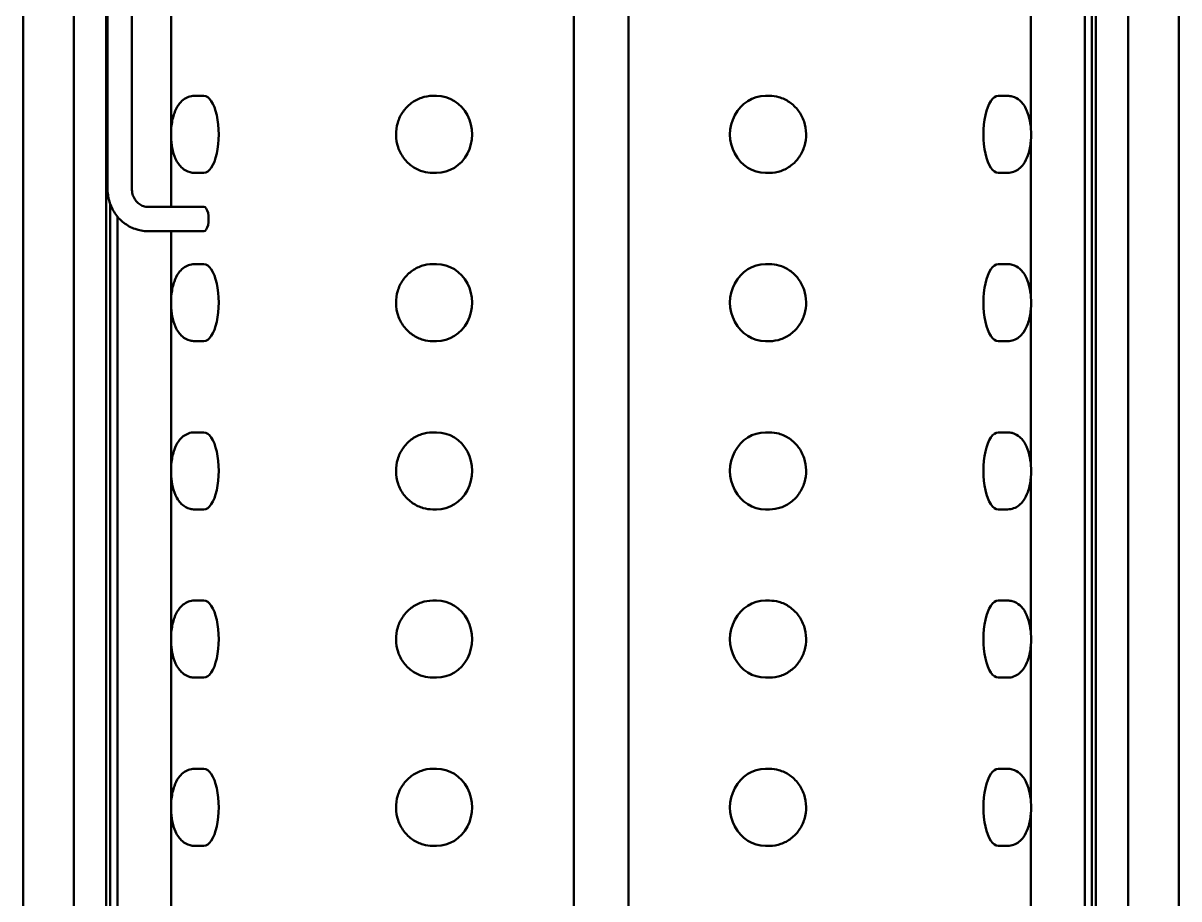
# Model space of a CAD drawing. Extents: x -3873 to 164127, y 7129 to 96529.
# Drawn here: x 50376 to 50946, y 57610 to 58042 of the extents above; entities that cross this region are included whole.
import ezdxf

# ---------------------------------------------------------------- set-up
doc = ezdxf.new("R2010")
doc.units = 0
doc.layers.add('LAYOUT Kromeka', color=1, linetype='CONTINUOUS', lineweight=5)
doc.layers.add('Visible (ISO)', color=7, linetype='CONTINUOUS', lineweight=50)

# ---------------------------------------------------------------- blocks, each defined once
blk = doc.blocks.new('FP02-1500_Feet_deskinner')
at = {"layer": 'Visible (ISO)', "color": 0}
for p, q in [((-13.46, 266.48), (-13.46, 1638.48)), ((13.54, 266.48), (13.54, 1638.48)), ((285, 1633.48), (285, 271.48)), ((-285, 1445.09), (-285, 455.14)), ((238.54, 458.48), (238.54, 1446.48)), ((242, 458.48), (242, 1446.48)), ((244, 458.48), (244, 1446.48)), ((-244, 1438.48), (-244, 466.48)), ((-260, 1421.94), (-260, 474.88)), ((260, 1424.94), (260, 472.88)), ((-242, 1208.81), (-242, 696.39)), ((-238.46, 702.56), (-238.46, 1202.65)), ((-211.96, 996.36), (-211.96, 1074.6)), ((212.04, 996.36), (212.04, 1074.6)), ((-195.82, 1012.98), (-200.44, 1012.98)), ((-81.09, 1012.98), (-83, 1012.98)), ((81.17, 1012.98), (83.08, 1012.98)), ((195.9, 1012.98), (200.52, 1012.98)), ((-211.96, 913.36), (-211.96, 991.6)), ((212.04, 913.36), (212.04, 991.6)), ((-195.82, 974.98), (-200.44, 974.98)), ((-81.09, 974.98), (-83, 974.98)), ((81.17, 974.98), (83.08, 974.98)), ((195.9, 974.98), (200.52, 974.98)), ((-195.82, 929.98), (-200.44, 929.98)), ((-81.09, 929.98), (-83, 929.98)), ((81.17, 929.98), (83.08, 929.98)), ((195.9, 929.98), (200.52, 929.98)), ((-211.96, 830.36), (-211.96, 908.6)), ((212.04, 830.36), (212.04, 908.6)), ((-195.82, 891.98), (-200.44, 891.98)), ((-81.09, 891.98), (-83, 891.98)), ((81.17, 891.98), (83.08, 891.98)), ((195.9, 891.98), (200.52, 891.98)), ((-195.82, 846.98), (-200.44, 846.98)), ((-81.09, 846.98), (-83, 846.98)), ((81.17, 846.98), (83.08, 846.98)), ((195.9, 846.98), (200.52, 846.98)), ((-211.96, 747.36), (-211.96, 825.6)), ((212.04, 747.36), (212.04, 825.6)), ((-195.82, 808.98), (-200.44, 808.98)), ((-81.09, 808.98), (-83, 808.98)), ((81.17, 808.98), (83.08, 808.98)), ((195.9, 808.98), (200.52, 808.98)), ((-195.82, 763.98), (-200.44, 763.98)), ((-81.09, 763.98), (-83, 763.98)), ((81.17, 763.98), (83.08, 763.98)), ((195.9, 763.98), (200.52, 763.98)), ((-211.96, 709.73), (-211.96, 742.6)), ((212.04, 664.36), (212.04, 742.6)), ((-195.82, 725.98), (-200.44, 725.98)), ((-81.09, 725.98), (-83, 725.98)), ((81.17, 725.98), (83.08, 725.98)), ((195.9, 725.98), (200.52, 725.98)), ((-223.51, 709.73), (-195.79, 709.73)), ((-223.51, 697.73), (-195.79, 697.73)), ((-211.96, 664.36), (-211.96, 697.73)), ((-243.37, 552.73), (-243.37, 688.73)), ((-231.37, 552.73), (-231.37, 688.73)), ((-195.82, 680.98), (-200.44, 680.98)), ((-81.09, 680.98), (-83, 680.98)), ((81.17, 680.98), (83.08, 680.98)), ((195.9, 680.98), (200.52, 680.98)), ((-211.96, 581.36), (-211.96, 659.6)), ((212.04, 581.36), (212.04, 659.6)), ((-195.82, 642.98), (-200.44, 642.98)), ((-81.09, 642.98), (-83, 642.98)), ((81.17, 642.98), (83.08, 642.98)), ((195.9, 642.98), (200.52, 642.98))]:
    blk.add_line(p, q, dxfattribs=at)
for centre, major_axis, ratio in [((-195.82, 993.98), (0, -19), 0.382683), ((-81.09, 993.98), (0, -19), 0.92388), ((81.17, 993.98), (0, 19), 0.92388), ((195.9, 993.98), (0, 19), 0.382683), ((-195.82, 910.98), (0, -19), 0.382683), ((-81.09, 910.98), (0, -19), 0.92388), ((81.17, 910.98), (0, 19), 0.92388), ((195.9, 910.98), (0, 19), 0.382683), ((-195.82, 827.98), (0, -19), 0.382683), ((-81.09, 827.98), (0, -19), 0.92388), ((81.17, 827.98), (0, 19), 0.92388), ((195.9, 827.98), (0, 19), 0.382683), ((-195.82, 744.98), (0, -19), 0.382683), ((-81.09, 744.98), (0, -19), 0.92388), ((81.17, 744.98), (0, 19), 0.92388), ((195.9, 744.98), (0, 19), 0.382683), ((-195.79, 703.73), (0, -6), 0.382683), ((-195.82, 661.98), (0, -19), 0.382683), ((-81.09, 661.98), (0, -19), 0.92388), ((81.17, 661.98), (0, 19), 0.92388), ((195.9, 661.98), (0, 19), 0.382683)]:
    blk.add_ellipse(centre, major_axis=major_axis, ratio=ratio, start_param=0, end_param=3.141593, dxfattribs=at)
for points, knots in [([(-200.44, 974.98), (-201.48, 974.98), (-202.51, 975.17), (-204.43, 975.86), (-205.3, 976.37), (-206.98, 977.67), (-207.69, 978.48), (-209.26, 980.65), (-209.9, 982.04), (-211.09, 985.4), (-211.52, 987.42), (-212, 991.39), (-212.08, 993.3), (-211.96, 997.05), (-211.76, 998.88), (-211.07, 1002.5), (-210.57, 1004.28), (-209.39, 1006.9), (-208.9, 1007.81), (-207.76, 1009.38), (-207.19, 1010.04), (-205.5, 1011.5), (-204.24, 1012.28), (-201.97, 1012.88), (-201.21, 1012.98), (-200.44, 1012.98)], [1.570796, 1.570796, 1.570796, 1.570796, 1.706869, 1.706869, 1.857561, 1.857561, 2.059957, 2.059957, 2.394268, 2.394268, 2.836518, 2.836518, 3.224628, 3.224628, 3.603287, 3.603287, 4.005867, 4.005867, 4.227316, 4.227316, 4.392935, 4.392935, 4.612027, 4.612027, 4.712389, 4.712389, 4.712389, 4.712389]), ([(-83, 974.98), (-84.9, 974.98), (-86.79, 975.29), (-90.39, 976.52), (-92.09, 977.43), (-95.17, 979.77), (-96.53, 981.2), (-98.78, 984.45), (-99.65, 986.28), (-100.83, 990.16), (-101.11, 992.21), (-101.06, 996.31), (-100.71, 998.36), (-99.4, 1002.25), (-98.45, 1004.09), (-96.02, 1007.33), (-94.56, 1008.74), (-91.3, 1010.98), (-89.51, 1011.82), (-86.13, 1012.76), (-84.56, 1012.98), (-83, 1012.98)], [1.570796, 1.570796, 1.570796, 1.570796, 1.875256, 1.875256, 2.182984, 2.182984, 2.498903, 2.498903, 2.824197, 2.824197, 3.156347, 3.156347, 3.490804, 3.490804, 3.822472, 3.822472, 4.146719, 4.146719, 4.461234, 4.461234, 4.712389, 4.712389, 4.712389, 4.712389]), ([(83.08, 1012.98), (84.98, 1012.98), (86.87, 1012.66), (90.47, 1011.44), (92.17, 1010.52), (95.25, 1008.19), (96.61, 1006.76), (98.86, 1003.5), (99.73, 1001.67), (100.91, 997.8), (101.19, 995.75), (101.14, 991.65), (100.79, 989.59), (99.48, 985.7), (98.53, 983.87), (96.1, 980.63), (94.64, 979.22), (91.38, 976.98), (89.59, 976.13), (86.21, 975.19), (84.64, 974.98), (83.08, 974.98)], [4.712389, 4.712389, 4.712389, 4.712389, 5.016848, 5.016848, 5.324577, 5.324577, 5.640496, 5.640496, 5.965789, 5.965789, 6.29794, 6.29794, 6.632397, 6.632397, 6.964064, 6.964064, 7.288312, 7.288312, 7.602826, 7.602826, 7.853982, 7.853982, 7.853982, 7.853982]), ([(200.52, 1012.98), (201.56, 1012.98), (202.59, 1012.78), (204.51, 1012.1), (205.38, 1011.59), (207.06, 1010.29), (207.77, 1009.48), (209.34, 1007.31), (209.98, 1005.92), (211.17, 1002.56), (211.6, 1000.53), (212.08, 996.57), (212.16, 994.66), (212.04, 990.91), (211.84, 989.08), (211.15, 985.46), (210.65, 983.68), (209.47, 981.06), (208.98, 980.15), (207.84, 978.58), (207.27, 977.92), (205.58, 976.46), (204.32, 975.68), (202.05, 975.08), (201.29, 974.98), (200.52, 974.98)], [4.712389, 4.712389, 4.712389, 4.712389, 4.848462, 4.848462, 4.999153, 4.999153, 5.20155, 5.20155, 5.53586, 5.53586, 5.978111, 5.978111, 6.36622, 6.36622, 6.74488, 6.74488, 7.14746, 7.14746, 7.368909, 7.368909, 7.534528, 7.534528, 7.75362, 7.75362, 7.853982, 7.853982, 7.853982, 7.853982]), ([(-200.44, 891.98), (-201.48, 891.98), (-202.51, 892.17), (-204.43, 892.86), (-205.3, 893.37), (-206.98, 894.67), (-207.69, 895.48), (-209.26, 897.65), (-209.9, 899.04), (-211.09, 902.4), (-211.52, 904.42), (-212, 908.39), (-212.08, 910.3), (-211.96, 914.05), (-211.76, 915.88), (-211.07, 919.5), (-210.57, 921.28), (-209.39, 923.9), (-208.9, 924.81), (-207.76, 926.38), (-207.19, 927.04), (-205.5, 928.5), (-204.24, 929.28), (-201.97, 929.88), (-201.21, 929.98), (-200.44, 929.98)], [1.570796, 1.570796, 1.570796, 1.570796, 1.706869, 1.706869, 1.857561, 1.857561, 2.059957, 2.059957, 2.394268, 2.394268, 2.836518, 2.836518, 3.224628, 3.224628, 3.603287, 3.603287, 4.005867, 4.005867, 4.227316, 4.227316, 4.392935, 4.392935, 4.612027, 4.612027, 4.712389, 4.712389, 4.712389, 4.712389]), ([(-83, 891.98), (-84.9, 891.98), (-86.79, 892.29), (-90.39, 893.52), (-92.09, 894.43), (-95.17, 896.77), (-96.53, 898.2), (-98.78, 901.45), (-99.65, 903.28), (-100.83, 907.16), (-101.11, 909.21), (-101.06, 913.31), (-100.71, 915.36), (-99.4, 919.25), (-98.45, 921.09), (-96.02, 924.33), (-94.56, 925.74), (-91.3, 927.98), (-89.51, 928.82), (-86.13, 929.76), (-84.56, 929.98), (-83, 929.98)], [1.570796, 1.570796, 1.570796, 1.570796, 1.875256, 1.875256, 2.182984, 2.182984, 2.498903, 2.498903, 2.824197, 2.824197, 3.156347, 3.156347, 3.490804, 3.490804, 3.822472, 3.822472, 4.146719, 4.146719, 4.461234, 4.461234, 4.712389, 4.712389, 4.712389, 4.712389]), ([(83.08, 929.98), (84.98, 929.98), (86.87, 929.66), (90.47, 928.44), (92.17, 927.52), (95.25, 925.19), (96.61, 923.76), (98.86, 920.5), (99.73, 918.67), (100.91, 914.8), (101.19, 912.75), (101.14, 908.65), (100.79, 906.59), (99.48, 902.7), (98.53, 900.87), (96.1, 897.63), (94.64, 896.22), (91.38, 893.98), (89.59, 893.13), (86.21, 892.19), (84.64, 891.98), (83.08, 891.98)], [4.712389, 4.712389, 4.712389, 4.712389, 5.016848, 5.016848, 5.324577, 5.324577, 5.640496, 5.640496, 5.965789, 5.965789, 6.29794, 6.29794, 6.632397, 6.632397, 6.964064, 6.964064, 7.288312, 7.288312, 7.602826, 7.602826, 7.853982, 7.853982, 7.853982, 7.853982]), ([(200.52, 929.98), (201.56, 929.98), (202.59, 929.78), (204.51, 929.1), (205.38, 928.59), (207.06, 927.29), (207.77, 926.48), (209.34, 924.31), (209.98, 922.92), (211.17, 919.56), (211.6, 917.53), (212.08, 913.57), (212.16, 911.66), (212.04, 907.91), (211.84, 906.08), (211.15, 902.46), (210.65, 900.68), (209.47, 898.06), (208.98, 897.15), (207.84, 895.58), (207.27, 894.92), (205.58, 893.46), (204.32, 892.68), (202.05, 892.08), (201.29, 891.98), (200.52, 891.98)], [4.712389, 4.712389, 4.712389, 4.712389, 4.848462, 4.848462, 4.999153, 4.999153, 5.20155, 5.20155, 5.53586, 5.53586, 5.978111, 5.978111, 6.36622, 6.36622, 6.74488, 6.74488, 7.14746, 7.14746, 7.368909, 7.368909, 7.534528, 7.534528, 7.75362, 7.75362, 7.853982, 7.853982, 7.853982, 7.853982]), ([(-200.44, 808.98), (-201.48, 808.98), (-202.51, 809.17), (-204.43, 809.86), (-205.3, 810.37), (-206.98, 811.67), (-207.69, 812.48), (-209.26, 814.65), (-209.9, 816.04), (-211.09, 819.4), (-211.52, 821.42), (-212, 825.39), (-212.08, 827.3), (-211.96, 831.05), (-211.76, 832.88), (-211.07, 836.5), (-210.57, 838.28), (-209.39, 840.9), (-208.9, 841.81), (-207.76, 843.38), (-207.19, 844.04), (-205.5, 845.5), (-204.24, 846.28), (-201.97, 846.88), (-201.21, 846.98), (-200.44, 846.98)], [1.570796, 1.570796, 1.570796, 1.570796, 1.706869, 1.706869, 1.857561, 1.857561, 2.059957, 2.059957, 2.394268, 2.394268, 2.836518, 2.836518, 3.224628, 3.224628, 3.603287, 3.603287, 4.005867, 4.005867, 4.227316, 4.227316, 4.392935, 4.392935, 4.612027, 4.612027, 4.712389, 4.712389, 4.712389, 4.712389]), ([(-83, 808.98), (-84.9, 808.98), (-86.79, 809.29), (-90.39, 810.52), (-92.09, 811.43), (-95.17, 813.77), (-96.53, 815.2), (-98.78, 818.45), (-99.65, 820.28), (-100.83, 824.16), (-101.11, 826.21), (-101.06, 830.31), (-100.71, 832.36), (-99.4, 836.25), (-98.45, 838.09), (-96.02, 841.33), (-94.56, 842.74), (-91.3, 844.98), (-89.51, 845.82), (-86.13, 846.76), (-84.56, 846.98), (-83, 846.98)], [1.570796, 1.570796, 1.570796, 1.570796, 1.875256, 1.875256, 2.182984, 2.182984, 2.498903, 2.498903, 2.824197, 2.824197, 3.156347, 3.156347, 3.490804, 3.490804, 3.822472, 3.822472, 4.146719, 4.146719, 4.461234, 4.461234, 4.712389, 4.712389, 4.712389, 4.712389]), ([(83.08, 846.98), (84.98, 846.98), (86.87, 846.66), (90.47, 845.44), (92.17, 844.52), (95.25, 842.19), (96.61, 840.76), (98.86, 837.5), (99.73, 835.67), (100.91, 831.8), (101.19, 829.75), (101.14, 825.65), (100.79, 823.59), (99.48, 819.7), (98.53, 817.87), (96.1, 814.63), (94.64, 813.22), (91.38, 810.98), (89.59, 810.13), (86.21, 809.19), (84.64, 808.98), (83.08, 808.98)], [4.712389, 4.712389, 4.712389, 4.712389, 5.016848, 5.016848, 5.324577, 5.324577, 5.640496, 5.640496, 5.965789, 5.965789, 6.29794, 6.29794, 6.632397, 6.632397, 6.964064, 6.964064, 7.288312, 7.288312, 7.602826, 7.602826, 7.853982, 7.853982, 7.853982, 7.853982]), ([(200.52, 846.98), (201.56, 846.98), (202.59, 846.78), (204.51, 846.1), (205.38, 845.59), (207.06, 844.29), (207.77, 843.48), (209.34, 841.31), (209.98, 839.92), (211.17, 836.56), (211.6, 834.53), (212.08, 830.57), (212.16, 828.66), (212.04, 824.91), (211.84, 823.08), (211.15, 819.46), (210.65, 817.68), (209.47, 815.06), (208.98, 814.15), (207.84, 812.58), (207.27, 811.92), (205.58, 810.46), (204.32, 809.68), (202.05, 809.08), (201.29, 808.98), (200.52, 808.98)], [4.712389, 4.712389, 4.712389, 4.712389, 4.848462, 4.848462, 4.999153, 4.999153, 5.20155, 5.20155, 5.53586, 5.53586, 5.978111, 5.978111, 6.36622, 6.36622, 6.74488, 6.74488, 7.14746, 7.14746, 7.368909, 7.368909, 7.534528, 7.534528, 7.75362, 7.75362, 7.853982, 7.853982, 7.853982, 7.853982]), ([(-200.44, 725.98), (-201.48, 725.98), (-202.51, 726.17), (-204.43, 726.86), (-205.3, 727.37), (-206.98, 728.67), (-207.69, 729.48), (-209.26, 731.65), (-209.9, 733.04), (-211.09, 736.4), (-211.52, 738.42), (-212, 742.39), (-212.08, 744.3), (-211.96, 748.05), (-211.76, 749.88), (-211.07, 753.5), (-210.57, 755.28), (-209.39, 757.9), (-208.9, 758.81), (-207.76, 760.38), (-207.19, 761.04), (-205.5, 762.5), (-204.24, 763.28), (-201.97, 763.88), (-201.21, 763.98), (-200.44, 763.98)], [1.570796, 1.570796, 1.570796, 1.570796, 1.706869, 1.706869, 1.857561, 1.857561, 2.059957, 2.059957, 2.394268, 2.394268, 2.836518, 2.836518, 3.224628, 3.224628, 3.603287, 3.603287, 4.005867, 4.005867, 4.227316, 4.227316, 4.392935, 4.392935, 4.612027, 4.612027, 4.712389, 4.712389, 4.712389, 4.712389]), ([(-83, 725.98), (-84.9, 725.98), (-86.79, 726.29), (-90.39, 727.52), (-92.09, 728.43), (-95.17, 730.77), (-96.53, 732.2), (-98.78, 735.45), (-99.65, 737.28), (-100.83, 741.16), (-101.11, 743.21), (-101.06, 747.31), (-100.71, 749.36), (-99.4, 753.25), (-98.45, 755.09), (-96.02, 758.33), (-94.56, 759.74), (-91.3, 761.98), (-89.51, 762.82), (-86.13, 763.76), (-84.56, 763.98), (-83, 763.98)], [1.570796, 1.570796, 1.570796, 1.570796, 1.875256, 1.875256, 2.182984, 2.182984, 2.498903, 2.498903, 2.824197, 2.824197, 3.156347, 3.156347, 3.490804, 3.490804, 3.822472, 3.822472, 4.146719, 4.146719, 4.461234, 4.461234, 4.712389, 4.712389, 4.712389, 4.712389]), ([(83.08, 763.98), (84.98, 763.98), (86.87, 763.66), (90.47, 762.44), (92.17, 761.52), (95.25, 759.19), (96.61, 757.76), (98.86, 754.5), (99.73, 752.67), (100.91, 748.8), (101.19, 746.75), (101.14, 742.65), (100.79, 740.59), (99.48, 736.7), (98.53, 734.87), (96.1, 731.63), (94.64, 730.22), (91.38, 727.98), (89.59, 727.13), (86.21, 726.19), (84.64, 725.98), (83.08, 725.98)], [4.712389, 4.712389, 4.712389, 4.712389, 5.016848, 5.016848, 5.324577, 5.324577, 5.640496, 5.640496, 5.965789, 5.965789, 6.29794, 6.29794, 6.632397, 6.632397, 6.964064, 6.964064, 7.288312, 7.288312, 7.602826, 7.602826, 7.853982, 7.853982, 7.853982, 7.853982]), ([(200.52, 763.98), (201.56, 763.98), (202.59, 763.78), (204.51, 763.1), (205.38, 762.59), (207.06, 761.29), (207.77, 760.48), (209.34, 758.31), (209.98, 756.92), (211.17, 753.56), (211.6, 751.53), (212.08, 747.57), (212.16, 745.66), (212.04, 741.91), (211.84, 740.08), (211.15, 736.46), (210.65, 734.68), (209.47, 732.06), (208.98, 731.15), (207.84, 729.58), (207.27, 728.92), (205.58, 727.46), (204.32, 726.68), (202.05, 726.08), (201.29, 725.98), (200.52, 725.98)], [4.712389, 4.712389, 4.712389, 4.712389, 4.848462, 4.848462, 4.999153, 4.999153, 5.20155, 5.20155, 5.53586, 5.53586, 5.978111, 5.978111, 6.36622, 6.36622, 6.74488, 6.74488, 7.14746, 7.14746, 7.368909, 7.368909, 7.534528, 7.534528, 7.75362, 7.75362, 7.853982, 7.853982, 7.853982, 7.853982]), ([(-243.37, 688.73), (-243.37, 690.88), (-243.05, 693.03), (-241.82, 697.15), (-240.9, 699.11), (-238.51, 702.67), (-237.04, 704.26), (-233.69, 706.9), (-231.79, 707.95), (-227.8, 709.35), (-225.7, 709.72), (-223.56, 709.73), (-223.54, 709.73), (-223.51, 709.73)], [1.570796, 1.570796, 1.570796, 1.570796, 1.884956, 1.884956, 2.199115, 2.199115, 2.513274, 2.513274, 2.827433, 2.827433, 3.137548, 3.137548, 3.141593, 3.141593, 3.141593, 3.141593]), ([(-231.37, 688.73), (-231.37, 689.64), (-231.24, 690.55), (-230.77, 692.29), (-230.41, 693.12), (-229.5, 694.62), (-228.94, 695.28), (-227.67, 696.41), (-226.96, 696.86), (-225.49, 697.48), (-224.72, 697.66), (-223.8, 697.72), (-223.66, 697.73), (-223.51, 697.73)], [1.570796, 1.570796, 1.570796, 1.570796, 1.860273, 1.860273, 2.152408, 2.152408, 2.453764, 2.453764, 2.767923, 2.767923, 3.082082, 3.082082, 3.141593, 3.141593, 3.141593, 3.141593]), ([(-200.44, 642.98), (-201.48, 642.98), (-202.51, 643.17), (-204.43, 643.86), (-205.3, 644.37), (-206.98, 645.67), (-207.69, 646.48), (-209.26, 648.65), (-209.9, 650.04), (-211.09, 653.4), (-211.52, 655.42), (-212, 659.39), (-212.08, 661.3), (-211.96, 665.05), (-211.76, 666.88), (-211.07, 670.5), (-210.57, 672.28), (-209.39, 674.9), (-208.9, 675.81), (-207.76, 677.38), (-207.19, 678.04), (-205.5, 679.5), (-204.24, 680.28), (-201.97, 680.88), (-201.21, 680.98), (-200.44, 680.98)], [1.570796, 1.570796, 1.570796, 1.570796, 1.706869, 1.706869, 1.857561, 1.857561, 2.059957, 2.059957, 2.394268, 2.394268, 2.836518, 2.836518, 3.224628, 3.224628, 3.603287, 3.603287, 4.005867, 4.005867, 4.227316, 4.227316, 4.392935, 4.392935, 4.612027, 4.612027, 4.712389, 4.712389, 4.712389, 4.712389]), ([(-83, 642.98), (-84.9, 642.98), (-86.79, 643.29), (-90.39, 644.52), (-92.09, 645.43), (-95.17, 647.77), (-96.53, 649.2), (-98.78, 652.45), (-99.65, 654.28), (-100.83, 658.16), (-101.11, 660.21), (-101.06, 664.31), (-100.71, 666.36), (-99.4, 670.25), (-98.45, 672.09), (-96.02, 675.33), (-94.56, 676.74), (-91.3, 678.98), (-89.51, 679.82), (-86.13, 680.76), (-84.56, 680.98), (-83, 680.98)], [1.570796, 1.570796, 1.570796, 1.570796, 1.875256, 1.875256, 2.182984, 2.182984, 2.498903, 2.498903, 2.824197, 2.824197, 3.156347, 3.156347, 3.490804, 3.490804, 3.822472, 3.822472, 4.146719, 4.146719, 4.461234, 4.461234, 4.712389, 4.712389, 4.712389, 4.712389]), ([(83.08, 680.98), (84.98, 680.98), (86.87, 680.66), (90.47, 679.44), (92.17, 678.52), (95.25, 676.19), (96.61, 674.76), (98.86, 671.5), (99.73, 669.67), (100.91, 665.8), (101.19, 663.75), (101.14, 659.65), (100.79, 657.59), (99.48, 653.7), (98.53, 651.87), (96.1, 648.63), (94.64, 647.22), (91.38, 644.98), (89.59, 644.13), (86.21, 643.19), (84.64, 642.98), (83.08, 642.98)], [4.712389, 4.712389, 4.712389, 4.712389, 5.016848, 5.016848, 5.324577, 5.324577, 5.640496, 5.640496, 5.965789, 5.965789, 6.29794, 6.29794, 6.632397, 6.632397, 6.964064, 6.964064, 7.288312, 7.288312, 7.602826, 7.602826, 7.853982, 7.853982, 7.853982, 7.853982]), ([(200.52, 680.98), (201.56, 680.98), (202.59, 680.78), (204.51, 680.1), (205.38, 679.59), (207.06, 678.29), (207.77, 677.48), (209.34, 675.31), (209.98, 673.92), (211.17, 670.56), (211.6, 668.53), (212.08, 664.57), (212.16, 662.66), (212.04, 658.91), (211.84, 657.08), (211.15, 653.46), (210.65, 651.68), (209.47, 649.06), (208.98, 648.15), (207.84, 646.58), (207.27, 645.92), (205.58, 644.46), (204.32, 643.68), (202.05, 643.08), (201.29, 642.98), (200.52, 642.98)], [4.712389, 4.712389, 4.712389, 4.712389, 4.848462, 4.848462, 4.999153, 4.999153, 5.20155, 5.20155, 5.53586, 5.53586, 5.978111, 5.978111, 6.36622, 6.36622, 6.74488, 6.74488, 7.14746, 7.14746, 7.368909, 7.368909, 7.534528, 7.534528, 7.75362, 7.75362, 7.853982, 7.853982, 7.853982, 7.853982])]:
    blk.add_open_spline(points, degree=3, knots=knots, dxfattribs=at)

msp = doc.modelspace()

# ---------------------------------------------------------------- block references
at = {"layer": 'LAYOUT Kromeka', "xscale": -1, "rotation": 180}
msp.add_blockref('FP02-1500_Feet_deskinner', (50660.98, 58648.92), dxfattribs=at)

doc.saveas('drawing.dxf')
